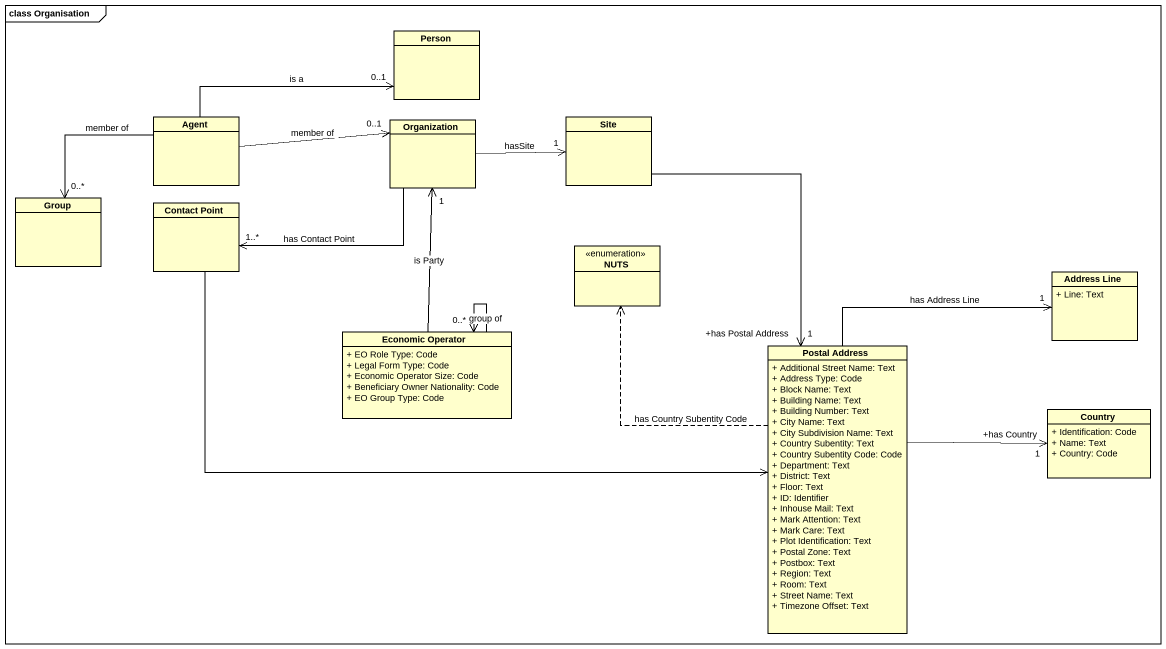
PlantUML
@startuml
mainframe class Organisation
hide circle
hide empty members
skinparam classAttributeIconSize 0
class "Person" as Person_
class "Agent" as Agent_
class Organization
class Site
class "Group" as Group_
class "Contact Point" as Contact_Point
enum NUTS
class "Address Line" as Address_Line {
  + Line: Text
}
class "Economic Operator" as Economic_Operator {
  + EO Role Type: Code
  + Legal Form Type: Code
  + Economic Operator Size: Code
  + Beneficiary Owner Nationality: Code
  + EO Group Type: Code
}
class "Postal Address" as Postal_Address {
  + Additional Street Name: Text
  + Address Type: Code
  + Block Name: Text
  + Building Name: Text
  + Building Number: Text
  + City Name: Text
  + City Subdivision Name: Text
  + Country Subentity: Text
  + Country Subentity Code: Code
  + Department: Text
  + District: Text
  + Floor: Text
  + ID: Identifier
  + Inhouse Mail: Text
  + Mark Attention: Text
  + Mark Care: Text
  + Plot Identification: Text
  + Postal Zone: Text
  + Postbox: Text
  + Region: Text
  + Room: Text
  + Street Name: Text
  + Timezone Offset: Text
}
class Country {
  + Identification: Code
  + Name: Text
  + Country: Code
}
Agent_ -right-> "0..1" Person_ : is a
Agent_ -right-> "0..1" Organization : member of
Agent_ -left-> "0..*" Group_ : member of
Organization -right-> "1" Site : hasSite
Organization -left-> "1..*" Contact_Point : has Contact Point
Site --> "+has Postal Address\n1" Postal_Address
Contact_Point -right-> Postal_Address
Economic_Operator -up-> "1" Organization : is Party
Economic_Operator --> "0..*" Economic_Operator : group of
Postal_Address .up.> NUTS : has Country Subentity Code
Postal_Address -up-> "1" Address_Line : has Address Line
Postal_Address -right-> "+has Country\n1" Country
@enduml
